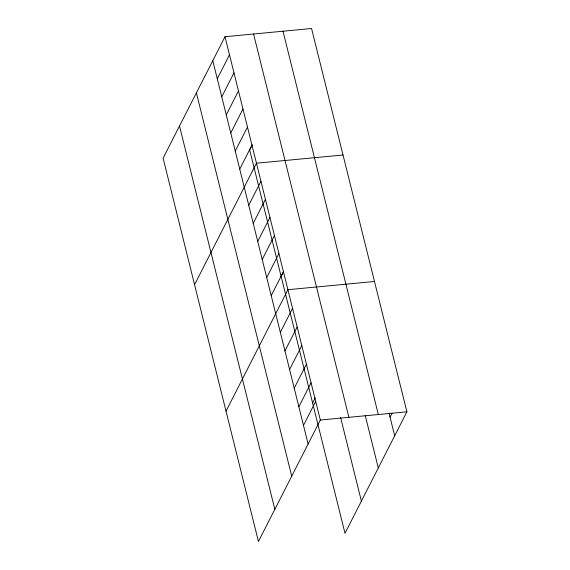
<?xml version="1.0" encoding="UTF-8"?>
<svg xmlns="http://www.w3.org/2000/svg" width="570" height="570" viewBox="0 0 570 570"><rect width="100%" height="100%" fill="white"/><g stroke="black" fill="none" stroke-linecap="round" stroke-linejoin="round"><path stroke-width="0.85" d="M225 36.722L163.106 158.189L258.438 541.5L320.326 420.033L225 36.722L311.562 28.5L406.895 411.811L345 533.278L249.674 149.967L252.282 144.851M217.277 78.767L229.496 54.791M221.773 96.836L233.985 72.86M226.269 114.905L238.481 90.929M230.757 132.981L242.977 109.005M235.253 151.05L247.473 127.074M239.749 169.119L251.961 145.143M194.57 284.687L256.457 163.212L343.019 154.99M248.734 205.257L260.953 181.281M253.23 223.333L265.449 199.358M257.726 241.402L269.938 217.427M262.221 259.471L274.434 235.495M266.71 277.54L278.93 253.565M271.206 295.609L283.425 271.634M281.131 276.464L283.739 271.341M226.026 411.177L287.914 289.703L374.483 281.487M280.333 332.296L292.545 308.327M284.957 350.913L297.177 326.945M289.589 369.538L301.808 345.562M294.22 388.156L306.439 364.18M298.851 406.773L311.07 382.798M312.588 402.954L315.196 397.832M303.482 425.391L315.695 401.415M390.044 417.169L392.018 413.3M320.326 420.033L406.895 411.811M388.997 412.936L394.675 435.786M282.998 31.215L378.323 414.525M365.235 415.487L378.28 467.956M253.565 34.008L348.897 417.318M340.554 417.326L361.394 501.108M212.781 60.698L308.113 444.009M196.393 92.867L291.719 476.178M179.5 126.02L274.833 509.324"/></g></svg>
